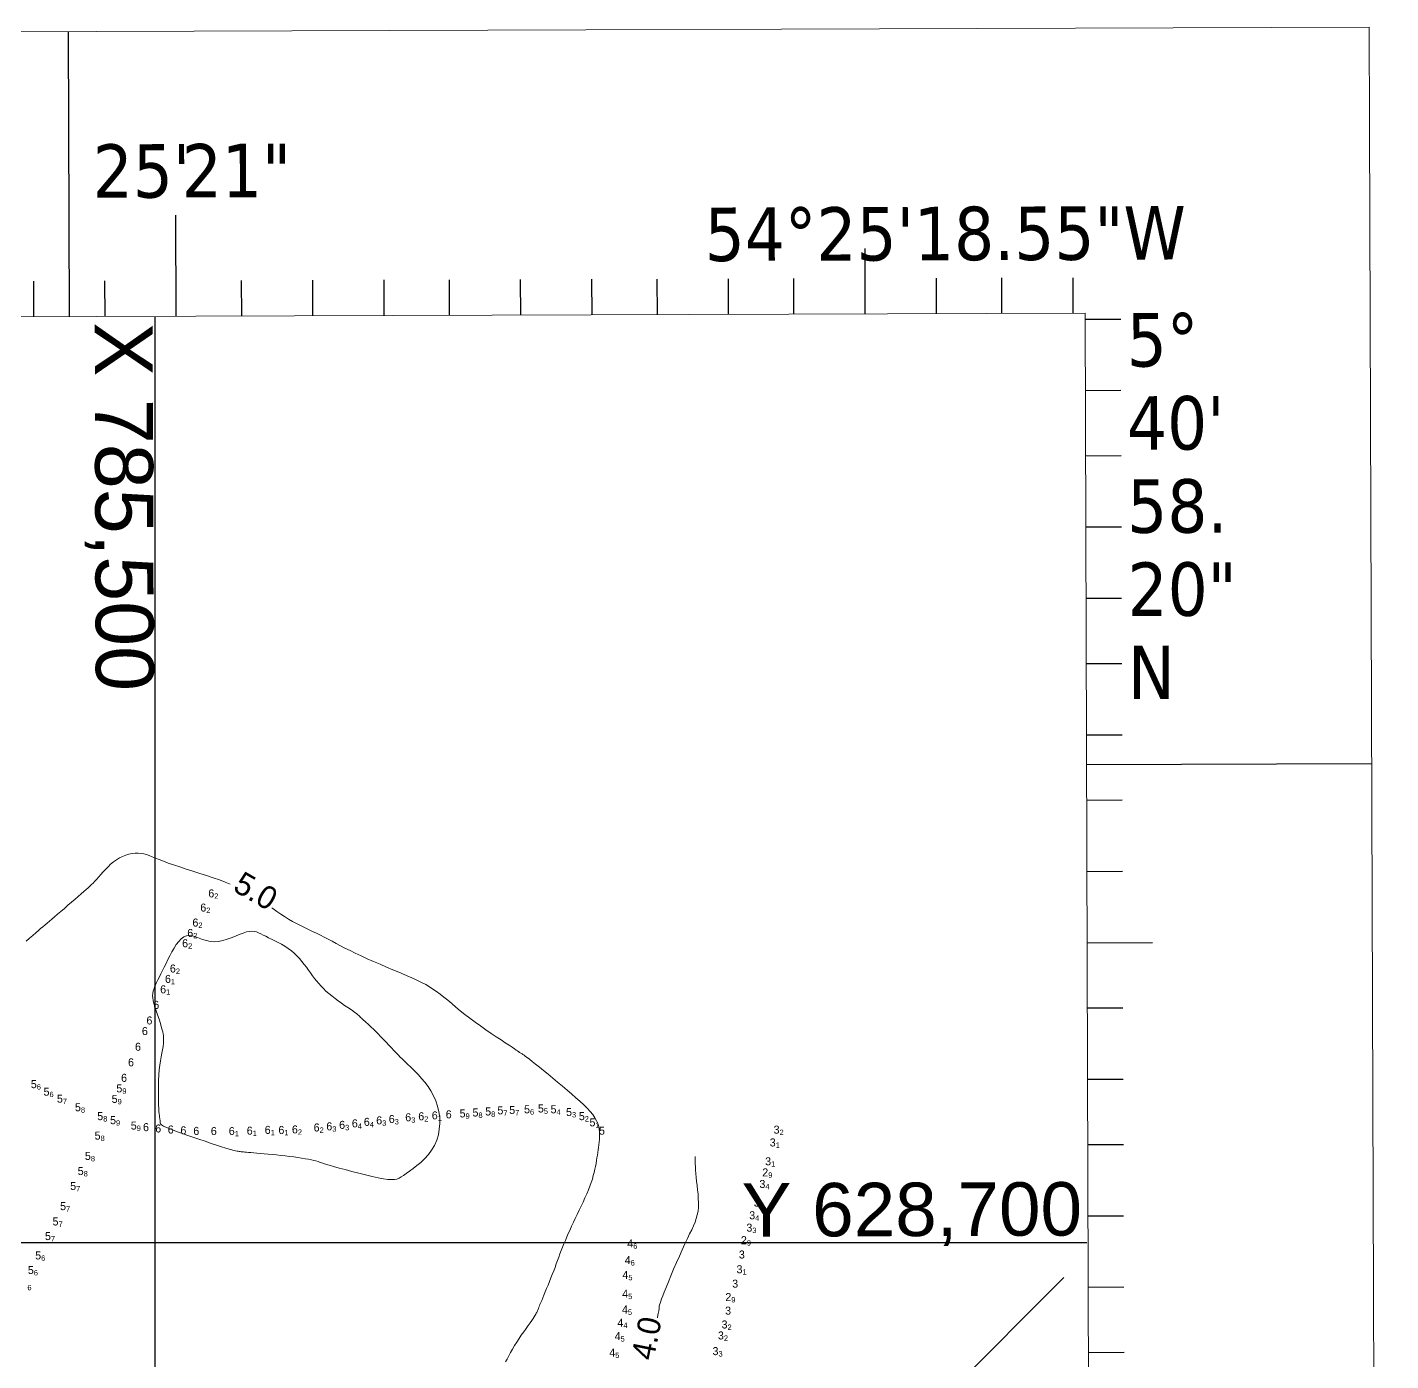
# Model space of a CAD drawing. Header units: millimetres. Extents: x 784883 to 785608, y 628235 to 628806.
# Drawn here: x 785488.8 to 785608, y 628689.7 to 628806.3 of the extents above; entities that cross this region are included whole.
import ezdxf
from ezdxf.enums import TextEntityAlignment as Align

# ---------------------------------------------------------------- set-up
doc = ezdxf.new("R2010")
doc.units = ezdxf.units.MM
for name, color, linetype in [('4_00', 5, 'Continuous'), ('5_00', 252, 'Continuous'), ('6_00', 255, 'Continuous'), ('Borders', 7, 'Continuous'), ('Lat_Lon_Grid', 7, 'Continuous'), ('Projection_Grid', 7, 'Continuous'), ('Topo_Ricanau_2023_dg2', 7, 'Continuous')]:
    doc.layers.add(name, color=color, linetype=linetype)
doc.layers.add('Soundings', color=7, linetype='Continuous', true_color=0x000000)

msp = doc.modelspace()

# ---------------------------------------------------------------- linework, layer by layer
at = {"layer": '4_00', "color": 5, "linetype": 'Continuous', "lineweight": 0, "true_color": 0x1b0fee, "flags": 128}
msp.add_lwpolyline([(785547.22, 628707.54), (785547.22, 628707.53), (785547.22, 628707.33), (785547.22, 628707.12), (785547.23, 628706.88), (785547.24, 628706.62), (785547.26, 628706.34), (785547.28, 628706.03), (785547.31, 628705.7), (785547.35, 628705.36), (785547.39, 628704.99), (785547.43, 628704.61), (785547.47, 628704.23), (785547.49, 628703.85), (785547.5, 628703.47), (785547.5, 628703.1), (785547.47, 628702.75), (785547.41, 628702.42), (785547.32, 628702.11), (785547.21, 628701.79), (785547.08, 628701.47), (785546.92, 628701.13), (785546.74, 628700.76), (785546.54, 628700.35), (785546.32, 628699.89), (785546.08, 628699.38), (785545.84, 628698.82), (785545.59, 628698.25), (785545.34, 628697.67), (785545.1, 628697.1), (785544.88, 628696.57), (785544.69, 628696.08), (785544.52, 628695.67), (785544.39, 628695.34), (785544.29, 628695.08), (785544.21, 628694.88), (785544.16, 628694.71), (785544.11, 628694.55), (785544.08, 628694.4), (785544.06, 628694.24), (785544.03, 628694.04), (785543.99, 628693.79), (785543.94, 628693.49), (785543.94, 628693.42)], dxfattribs=at)
at = {"layer": '5_00', "color": 252, "linetype": 'Continuous', "lineweight": 0, "true_color": 0x8e919d, "flags": 128}
for points in [[(785488.71, 628726.37), (785489.02, 628726.63), (785489.3, 628726.87), (785489.56, 628727.09), (785489.79, 628727.29), (785489.99, 628727.46), (785490.19, 628727.62), (785490.37, 628727.78), (785490.56, 628727.94), (785490.75, 628728.1), (785490.97, 628728.29), (785491.2, 628728.49), (785491.47, 628728.72), (785491.76, 628728.97), (785492.07, 628729.23), (785492.38, 628729.5), (785492.69, 628729.77), (785493, 628730.03), (785493.28, 628730.28), (785493.54, 628730.5), (785493.77, 628730.7), (785493.96, 628730.87), (785494.14, 628731.02), (785494.29, 628731.17), (785494.44, 628731.31), (785494.58, 628731.45), (785494.73, 628731.61), (785494.89, 628731.78), (785495.06, 628731.97), (785495.24, 628732.19), (785495.44, 628732.41), (785495.65, 628732.64), (785495.88, 628732.87), (785496.11, 628733.09), (785496.36, 628733.29), (785496.62, 628733.48), (785496.88, 628733.64), (785497.16, 628733.77), (785497.43, 628733.88), (785497.71, 628733.96), (785497.98, 628734.02), (785498.25, 628734.05), (785498.51, 628734.06), (785498.77, 628734.04), (785499.01, 628734), (785499.24, 628733.94), (785499.49, 628733.85), (785499.75, 628733.75), (785500.04, 628733.63), (785500.36, 628733.5), (785500.72, 628733.35), (785501.14, 628733.19), (785501.62, 628733.03), (785502.15, 628732.85), (785502.72, 628732.67), (785503.31, 628732.48), (785503.91, 628732.29), (785504.5, 628732.1), (785505.08, 628731.91), (785505.62, 628731.72), (785506.13, 628731.53), (785506.55, 628731.36)], [(785510.19, 628729.27), (785510.28, 628729.21), (785510.63, 628728.97), (785510.98, 628728.73), (785511.32, 628728.51), (785511.67, 628728.29), (785512.02, 628728.09), (785512.37, 628727.9), (785512.72, 628727.72), (785513.07, 628727.55), (785513.42, 628727.39), (785513.76, 628727.22), (785514.11, 628727.06), (785514.45, 628726.89), (785514.78, 628726.72), (785515.12, 628726.54), (785515.47, 628726.35), (785515.82, 628726.16), (785516.2, 628725.96), (785516.6, 628725.75), (785517.04, 628725.54), (785517.5, 628725.31), (785518.01, 628725.07), (785518.55, 628724.83), (785519.1, 628724.59), (785519.67, 628724.34), (785520.23, 628724.1), (785520.78, 628723.87), (785521.3, 628723.65), (785521.79, 628723.44), (785522.23, 628723.25), (785522.64, 628723.07), (785523.01, 628722.9), (785523.35, 628722.73), (785523.68, 628722.56), (785523.99, 628722.38), (785524.29, 628722.18), (785524.6, 628721.97), (785524.92, 628721.73), (785525.24, 628721.47), (785525.58, 628721.2), (785525.93, 628720.91), (785526.29, 628720.6), (785526.68, 628720.28), (785527.09, 628719.95), (785527.52, 628719.62), (785527.98, 628719.28), (785528.44, 628718.95), (785528.92, 628718.62), (785529.38, 628718.3), (785529.83, 628718), (785530.25, 628717.73), (785530.62, 628717.48), (785530.95, 628717.27), (785531.21, 628717.09), (785531.42, 628716.95), (785531.58, 628716.84), (785531.7, 628716.76), (785531.8, 628716.69), (785531.87, 628716.64), (785531.92, 628716.6), (785531.97, 628716.57), (785532.03, 628716.53), (785532.09, 628716.5), (785532.16, 628716.45), (785532.26, 628716.38), (785532.38, 628716.29), (785532.54, 628716.18), (785532.73, 628716.03), (785532.98, 628715.84), (785533.27, 628715.61), (785533.6, 628715.35), (785533.97, 628715.05), (785534.36, 628714.73), (785534.77, 628714.39), (785535.19, 628714.04), (785535.61, 628713.69), (785536.03, 628713.34), (785536.42, 628713), (785536.8, 628712.67), (785537.15, 628712.36), (785537.48, 628712.05), (785537.78, 628711.75), (785538.04, 628711.47), (785538.27, 628711.19), (785538.46, 628710.92), (785538.6, 628710.66), (785538.71, 628710.41), (785538.79, 628710.16), (785538.84, 628709.92), (785538.86, 628709.69), (785538.87, 628709.46), (785538.86, 628709.23), (785538.85, 628709.01), (785538.83, 628708.78), (785538.8, 628708.56), (785538.77, 628708.33), (785538.74, 628708.11), (785538.71, 628707.88), (785538.67, 628707.65), (785538.63, 628707.41), (785538.59, 628707.17), (785538.55, 628706.93), (785538.5, 628706.67), (785538.44, 628706.41), (785538.38, 628706.14), (785538.31, 628705.86), (785538.23, 628705.56), (785538.13, 628705.26), (785538.02, 628704.94), (785537.89, 628704.61), (785537.74, 628704.26), (785537.58, 628703.91), (785537.42, 628703.55), (785537.25, 628703.19), (785537.07, 628702.83), (785536.9, 628702.47), (785536.74, 628702.12), (785536.58, 628701.78), (785536.42, 628701.45), (785536.28, 628701.12), (785536.13, 628700.81), (785536, 628700.5), (785535.87, 628700.19), (785535.75, 628699.89), (785535.63, 628699.6), (785535.51, 628699.3), (785535.4, 628699.01), (785535.29, 628698.72), (785535.19, 628698.43), (785535.08, 628698.13), (785534.97, 628697.83), (785534.85, 628697.53), (785534.73, 628697.22), (785534.61, 628696.91), (785534.48, 628696.59), (785534.36, 628696.28), (785534.23, 628695.98), (785534.11, 628695.69), (785533.99, 628695.41), (785533.89, 628695.16), (785533.8, 628694.94), (785533.72, 628694.75), (785533.65, 628694.59), (785533.6, 628694.46), (785533.55, 628694.34), (785533.51, 628694.25), (785533.48, 628694.17), (785533.45, 628694.09), (785533.43, 628694.03), (785533.4, 628693.96), (785533.37, 628693.9), (785533.33, 628693.82), (785533.29, 628693.74), (785533.22, 628693.64), (785533.15, 628693.52), (785533.05, 628693.37), (785532.93, 628693.2), (785532.78, 628692.99), (785532.61, 628692.75), (785532.43, 628692.49), (785532.23, 628692.21), (785532.02, 628691.91), (785531.82, 628691.61), (785531.62, 628691.3), (785531.43, 628690.99), (785531.25, 628690.68), (785531.08, 628690.38), (785530.92, 628690.09), (785530.78, 628689.82), (785530.63, 628689.56)]]:
    msp.add_lwpolyline(points, dxfattribs=at)
at = {"layer": '6_00', "color": 18, "linetype": 'Continuous', "lineweight": 0, "true_color": 0x000000, "flags": 128}
msp.add_lwpolyline([(785507.27, 628707.99), (785507.16, 628708.01), (785507.04, 628708.03), (785506.89, 628708.06), (785506.7, 628708.11), (785506.46, 628708.18), (785506.17, 628708.27), (785505.81, 628708.38), (785505.38, 628708.52), (785504.89, 628708.68), (785504.37, 628708.86), (785503.83, 628709.04), (785503.3, 628709.23), (785502.78, 628709.41), (785502.3, 628709.58), (785501.88, 628709.73), (785501.53, 628709.86), (785501.24, 628709.97), (785501.02, 628710.06), (785500.85, 628710.13), (785500.72, 628710.19), (785500.63, 628710.24), (785500.56, 628710.29), (785500.52, 628710.33), (785500.49, 628710.36), (785500.47, 628710.4), (785500.45, 628710.44), (785500.45, 628710.49), (785500.44, 628710.53), (785500.44, 628710.58), (785500.44, 628710.64), (785500.43, 628710.7), (785500.42, 628710.78), (785500.41, 628710.86), (785500.39, 628710.97), (785500.37, 628711.1), (785500.35, 628711.27), (785500.33, 628711.48), (785500.32, 628711.74), (785500.3, 628712.04), (785500.29, 628712.41), (785500.28, 628712.81), (785500.28, 628713.26), (785500.28, 628713.72), (785500.29, 628714.19), (785500.32, 628714.66), (785500.35, 628715.11), (785500.4, 628715.53), (785500.46, 628715.9), (785500.52, 628716.25), (785500.59, 628716.56), (785500.65, 628716.86), (785500.7, 628717.16), (785500.74, 628717.45), (785500.74, 628717.76), (785500.72, 628718.08), (785500.66, 628718.43), (785500.57, 628718.79), (785500.46, 628719.17), (785500.34, 628719.55), (785500.21, 628719.92), (785500.09, 628720.28), (785499.98, 628720.61), (785499.89, 628720.91), (785499.82, 628721.17), (785499.79, 628721.4), (785499.78, 628721.61), (785499.79, 628721.8), (785499.83, 628721.98), (785499.88, 628722.15), (785499.95, 628722.33), (785500.04, 628722.53), (785500.13, 628722.75), (785500.24, 628722.98), (785500.37, 628723.24), (785500.5, 628723.51), (785500.64, 628723.8), (785500.79, 628724.1), (785500.95, 628724.42), (785501.12, 628724.75), (785501.29, 628725.09), (785501.47, 628725.43), (785501.66, 628725.76), (785501.85, 628726.06), (785502.06, 628726.33), (785502.28, 628726.56), (785502.51, 628726.73), (785502.75, 628726.83), (785503, 628726.86), (785503.27, 628726.82), (785503.55, 628726.74), (785503.84, 628726.64), (785504.15, 628726.52), (785504.48, 628726.42), (785504.81, 628726.34), (785505.17, 628726.31), (785505.53, 628726.33), (785505.91, 628726.41), (785506.29, 628726.53), (785506.66, 628726.66), (785507.02, 628726.81), (785507.36, 628726.95), (785507.69, 628727.07), (785507.98, 628727.17), (785508.23, 628727.22), (785508.46, 628727.24), (785508.67, 628727.22), (785508.86, 628727.17), (785509.05, 628727.1), (785509.24, 628727.01), (785509.45, 628726.9), (785509.67, 628726.79), (785509.91, 628726.66), (785510.18, 628726.53), (785510.46, 628726.4), (785510.76, 628726.25), (785511.05, 628726.09), (785511.34, 628725.92), (785511.63, 628725.73), (785511.91, 628725.53), (785512.16, 628725.31), (785512.4, 628725.08), (785512.62, 628724.84), (785512.84, 628724.59), (785513.04, 628724.33), (785513.23, 628724.08), (785513.41, 628723.82), (785513.59, 628723.58), (785513.77, 628723.34), (785513.94, 628723.1), (785514.12, 628722.88), (785514.31, 628722.66), (785514.51, 628722.44), (785514.72, 628722.22), (785514.94, 628722), (785515.18, 628721.79), (785515.45, 628721.57), (785515.73, 628721.36), (785516.01, 628721.15), (785516.3, 628720.94), (785516.57, 628720.75), (785516.84, 628720.57), (785517.07, 628720.41), (785517.28, 628720.26), (785517.46, 628720.13), (785517.6, 628720.03), (785517.71, 628719.93), (785517.81, 628719.85), (785517.9, 628719.77), (785517.97, 628719.69), (785518.05, 628719.62), (785518.13, 628719.54), (785518.23, 628719.46), (785518.33, 628719.36), (785518.45, 628719.26), (785518.59, 628719.14), (785518.74, 628719), (785518.9, 628718.85), (785519.08, 628718.68), (785519.28, 628718.48), (785519.49, 628718.26), (785519.72, 628718.03), (785519.95, 628717.78), (785520.19, 628717.53), (785520.43, 628717.28), (785520.66, 628717.04), (785520.88, 628716.81), (785521.08, 628716.59), (785521.26, 628716.41), (785521.43, 628716.23), (785521.59, 628716.07), (785521.76, 628715.92), (785521.92, 628715.76), (785522.1, 628715.59), (785522.29, 628715.4), (785522.51, 628715.19), (785522.76, 628714.94), (785523.02, 628714.67), (785523.3, 628714.36), (785523.58, 628714.03), (785523.86, 628713.66), (785524.12, 628713.27), (785524.35, 628712.85), (785524.55, 628712.4), (785524.7, 628711.93), (785524.81, 628711.44), (785524.88, 628710.93), (785524.89, 628710.42), (785524.85, 628709.92), (785524.77, 628709.43), (785524.62, 628708.95), (785524.43, 628708.5), (785524.18, 628708.08), (785523.89, 628707.7), (785523.56, 628707.34), (785523.22, 628707.02), (785522.88, 628706.73), (785522.55, 628706.47), (785522.23, 628706.24), (785521.96, 628706.05), (785521.72, 628705.88), (785521.52, 628705.74), (785521.33, 628705.64), (785521.14, 628705.56), (785520.92, 628705.52), (785520.67, 628705.51), (785520.36, 628705.53), (785519.98, 628705.58), (785519.51, 628705.67), (785518.98, 628705.78), (785518.4, 628705.92), (785517.8, 628706.06), (785517.2, 628706.22), (785516.62, 628706.38), (785516.08, 628706.52), (785515.61, 628706.66), (785515.22, 628706.77), (785514.91, 628706.87), (785514.65, 628706.95), (785514.44, 628707.02), (785514.25, 628707.08), (785514.06, 628707.14), (785513.87, 628707.19), (785513.66, 628707.24), (785513.41, 628707.29), (785513.13, 628707.34), (785512.81, 628707.39), (785512.48, 628707.44), (785512.12, 628707.49), (785511.75, 628707.54), (785511.37, 628707.59), (785510.99, 628707.63), (785510.61, 628707.67), (785510.24, 628707.71), (785509.87, 628707.74), (785509.53, 628707.77), (785509.2, 628707.8), (785508.89, 628707.82), (785508.62, 628707.85), (785508.38, 628707.87), (785508.17, 628707.89), (785508, 628707.9), (785507.85, 628707.92), (785507.73, 628707.93), (785507.62, 628707.94), (785507.53, 628707.95), (785507.44, 628707.96), (785507.35, 628707.98), (785507.27, 628707.99)], dxfattribs=at)
at = {"layer": 'Borders', "color": 18, "linetype": 'Continuous', "lineweight": 20, "true_color": 0x000000}
for p, q in [((785606.16, 628806.29), (784883.26, 628803.89)), ((785608.04, 628237.12), (785606.16, 628806.29)), ((785581.31, 628781.28), (784908.27, 628779.05)), ((785583.03, 628261.96), (785581.31, 628781.28))]:
    msp.add_line(p, q, dxfattribs=at)
at = {"layer": 'Lat_Lon_Grid', "color": 18, "linetype": 'Continuous', "true_color": 0x000000}
for p, q in [((785492.51, 628780.99), (785492.42, 628805.91)), ((785501.85, 628781.02), (785501.82, 628789.85)), ((785562.1, 628781.22), (785562.08, 628786.93)), ((785489.39, 628780.98), (785489.38, 628784.09)), ((785495.62, 628781), (785495.61, 628784.11)), ((785507.57, 628781.04), (785507.56, 628784.15)), ((785513.8, 628781.06), (785513.79, 628784.17)), ((785520.03, 628781.08), (785520.02, 628784.19)), ((785525.74, 628781.1), (785525.73, 628784.21)), ((785531.97, 628781.12), (785531.96, 628784.23)), ((785538.21, 628781.14), (785538.2, 628784.25)), ((785543.92, 628781.16), (785543.91, 628784.27)), ((785550.15, 628781.18), (785550.14, 628784.29)), ((785555.86, 628781.2), (785555.85, 628784.31)), ((785568.33, 628781.24), (785568.32, 628784.35)), ((785574.04, 628781.26), (785574.03, 628784.37)), ((785580.27, 628781.28), (785580.26, 628784.39)), ((785581.31, 628780.76), (785584.43, 628780.77)), ((785581.33, 628774.53), (785584.45, 628774.54)), ((785581.35, 628768.82), (785584.47, 628768.83)), ((785581.37, 628762.59), (785584.49, 628762.6)), ((785581.39, 628756.35), (785584.51, 628756.36)), ((785581.41, 628750.64), (785584.53, 628750.65)), ((785581.43, 628744.41), (785584.55, 628744.42)), ((785581.44, 628741.81), (785606.37, 628741.9)), ((785581.45, 628738.7), (785584.57, 628738.71)), ((785581.47, 628732.46), (785584.59, 628732.48)), ((785581.49, 628726.23), (785587.21, 628726.25)), ((785581.51, 628720.52), (785584.63, 628720.53)), ((785581.53, 628714.29), (785584.65, 628714.3)), ((785581.55, 628708.58), (785584.67, 628708.59)), ((785581.57, 628702.34), (785584.69, 628702.35)), ((785581.59, 628696.11), (785584.71, 628696.12)), ((785581.61, 628690.4), (785584.73, 628690.41))]:
    msp.add_line(p, q, dxfattribs=at)
at = {"layer": 'Projection_Grid', "color": 18, "linetype": 'Continuous', "true_color": 0x000000}
for p, q in [((785500, 628261.77), (785500, 628780.93)), ((784908.63, 628700), (785581.48, 628700))]:
    msp.add_line(p, q, dxfattribs=at)
at = {"layer": 'Topo_Ricanau_2023_dg2', "color": 18, "linetype": 'Continuous', "lineweight": 20, "true_color": 0x000000}
msp.add_line((785579.47, 628696.95), (785561.89, 628679.37), dxfattribs=at)

# ---------------------------------------------------------------- texts
at = {"layer": '4_00', "color": 5, "true_color": 0x1b0fee}
msp.add_text('4.0', height=2, rotation=78.746, dxfattribs=at).set_placement((785543.58, 628689.62))
at = {"layer": '5_00', "color": 252, "true_color": 0x8e919d}
msp.add_text('5.0', height=2, rotation=330.157, dxfattribs=at).set_placement((785506.7, 628730.82))
at = {"layer": 'Lat_Lon_Grid', "color": 18, "true_color": 0x000000, "char_height": 4.6739, "attachment_point": 1, "rotation": 0.19}
for s, insert, width in [("{\\fTahoma|b0|i0|c1|p0;25'}", (785494.53, 628796.05), 243.0437), ('{\\fTahoma|b0|i0|c1|p0;21"}', (785502.32, 628796.08), 243.0437), ('{\\fTahoma|b0|i0|c1|p0;54°25\'18.55"W}', (785548.04, 628790.52), 336.5221), ('{\\fTahoma|b0|i0|c1|p0;5°}', (785584.95, 628781.29), 233.6959), ("{\\fTahoma|b0|i0|c1|p0;40'}", (785584.97, 628774.02), 243.0437), ('{\\fTahoma|b0|i0|c1|p0;58.}', (785584.99, 628766.75), 243.0437), ('{\\fTahoma|b0|i0|c1|p0;20"}', (785585.02, 628759.48), 243.0437), ('{\\fTahoma|b0|i0|c1|p0;N}', (785585.04, 628752.21), 224.348)]:
    msp.add_mtext(s, dxfattribs=dict(at, insert=insert, width=width))
at = {"layer": 'Projection_Grid', "color": 18, "true_color": 0x000000}
for s, insert, char_height, width, attachment_point, rotation in [('{\\fMicrosoft Sans Serif|b0|i0|c1|p0;X\\~785,500}', (785499.78, 628780.49), 5.0634, 475.9606, 1, 270.19), ('{\\fMicrosoft Sans Serif|b0|i0|c1|p0;Y\\~628,700}', (785581.06, 628699.75), 4.6739, 439.3482, 9, 0.19)]:
    msp.add_mtext(s, dxfattribs=dict(at, insert=insert, char_height=char_height, width=width, attachment_point=attachment_point, rotation=rotation))
at = {"layer": 'Soundings', "color": 18, "true_color": 0x000000}
for s, p in [('6', (785505.17, 628730.54, 6.19)), ('6', (785504.47, 628729.3, 6.18)), ('6', (785503.78, 628727.99, 6.17)), ('6', (785503.33, 628727.08, 6.18)), ('6', (785502.88, 628726.18, 6.16)), ('6', (785501.81, 628723.97, 6.15)), ('6', (785501.38, 628723.06, 6.09)), ('6', (785500.96, 628722.15, 6.07)), ('6', (785500.36, 628720.79, 6.04)), ('6', (785499.76, 628719.43, 6.02)), ('6', (785499.36, 628718.5, 6.01)), ('6', (785498.76, 628717.13, 5.98)), ('6', (785498.15, 628715.77, 5.95)), ('6', (785497.54, 628714.41, 5.95)), ('5', (785489.65, 628713.86, 5.56)), ('5', (785490.76, 628713.2, 5.58)), ('5', (785497.13, 628713.49, 5.93)), ('5', (785491.93, 628712.59, 5.66)), ('5', (785496.72, 628712.57, 5.91)), ('5', (785493.51, 628711.84, 5.76)), ('5', (785495.46, 628711.06, 5.82)), ('6', (785520.95, 628710.81, 6.28)), ('6', (785522.39, 628710.96, 6.28)), ('6', (785523.53, 628711.05, 6.2)), ('6', (785524.71, 628711.13, 6.1)), ('6', (785525.93, 628711.22, 6.01)), ('5', (785527.14, 628711.3, 5.9)), ('5', (785528.27, 628711.38, 5.82)), ('5', (785529.38, 628711.47, 5.76)), ('5', (785530.45, 628711.57, 5.72)), ('5', (785531.48, 628711.6, 5.66)), ('5', (785532.78, 628711.66, 5.59)), ('5', (785533.99, 628711.73, 5.51)), ('5', (785496.58, 628710.71, 5.87)), ('5', (785498.39, 628710.24, 5.93)), ('6', (785499.46, 628710.1, 6.02)), ('6', (785500.53, 628709.98, 6.04)), ('6', (785501.62, 628709.89, 5.99)), ('6', (785502.73, 628709.82, 5.99)), ('6', (785503.86, 628709.77, 6)), ('6', (785505.39, 628709.76, 6.04)), ('6', (785506.96, 628709.76, 6.1)), ('6', (785508.53, 628709.79, 6.05)), ('6', (785510.1, 628709.86, 6.07)), ('6', (785511.3, 628709.85, 6.14)), ('6', (785512.48, 628709.9, 6.15)), ('6', (785514.38, 628710.07, 6.2)), ('6', (785515.49, 628710.17, 6.25)), ('6', (785516.61, 628710.3, 6.28)), ('6', (785517.72, 628710.43, 6.38)), ('6', (785518.77, 628710.56, 6.37)), ('6', (785519.85, 628710.69, 6.3)), ('5', (785495.23, 628709.36, 5.84)), ('5', (785494.38, 628707.58, 5.84)), ('5', (785493.75, 628706.26, 5.77)), ('5', (785493.09, 628704.95, 5.73)), ('5', (785492.21, 628703.19, 5.72)), ('5', (785491.55, 628701.85, 5.69)), ('5', (785490.89, 628700.57, 5.66)), ('5', (785490.03, 628698.88, 5.62)), ('5', (785489.39, 628697.6, 5.61))]:
    msp.add_text(s, height=0.7, dxfattribs=at).set_placement(p, align=Align.MIDDLE_RIGHT)
for s, p in [('2', (785505.17, 628730.54, 6.19)), ('2', (785504.47, 628729.3, 6.18)), ('2', (785503.78, 628727.99, 6.17)), ('2', (785503.33, 628727.08, 6.18)), ('2', (785502.88, 628726.18, 6.16)), ('2', (785501.81, 628723.97, 6.15)), ('1', (785500.96, 628722.15, 6.07)), ('1', (785501.38, 628723.06, 6.09)), ('6', (785489.65, 628713.86, 5.56)), ('6', (785490.76, 628713.2, 5.58)), ('7', (785491.93, 628712.59, 5.66)), ('9', (785496.72, 628712.57, 5.91)), ('9', (785497.13, 628713.49, 5.93)), ('8', (785493.51, 628711.84, 5.76)), ('9', (785527.14, 628711.3, 5.9)), ('8', (785528.27, 628711.38, 5.82)), ('8', (785529.38, 628711.47, 5.76)), ('7', (785530.45, 628711.57, 5.72)), ('7', (785531.48, 628711.6, 5.66)), ('6', (785532.78, 628711.66, 5.59)), ('5', (785533.99, 628711.73, 5.51)), ('8', (785495.46, 628711.06, 5.82)), ('9', (785496.58, 628710.71, 5.87)), ('9', (785498.39, 628710.24, 5.93)), ('2', (785514.38, 628710.07, 6.2)), ('3', (785515.49, 628710.17, 6.25)), ('3', (785516.61, 628710.3, 6.28)), ('4', (785517.72, 628710.43, 6.38)), ('4', (785518.77, 628710.56, 6.37)), ('3', (785519.85, 628710.69, 6.3)), ('3', (785520.95, 628710.81, 6.28)), ('3', (785522.39, 628710.96, 6.28)), ('2', (785523.53, 628711.05, 6.2)), ('1', (785524.71, 628711.13, 6.1)), ('8', (785495.23, 628709.36, 5.84)), ('1', (785506.96, 628709.76, 6.1)), ('1', (785508.53, 628709.79, 6.05)), ('1', (785510.1, 628709.86, 6.07)), ('1', (785511.3, 628709.85, 6.14)), ('2', (785512.48, 628709.9, 6.15)), ('8', (785494.38, 628707.58, 5.84)), ('8', (785493.75, 628706.26, 5.77)), ('7', (785493.09, 628704.95, 5.73)), ('7', (785492.21, 628703.19, 5.72)), ('7', (785491.55, 628701.85, 5.69)), ('7', (785490.89, 628700.57, 5.66)), ('6', (785490.03, 628698.88, 5.62)), ('6', (785489.39, 628697.6, 5.61)), ('6', (785488.83, 628696.3, 5.6))]:
    msp.add_text(s, height=0.472, dxfattribs=at).set_placement(p, align=Align.TOP_LEFT)
at = {"layer": 'Soundings', "color": 252, "true_color": 0x8e919d}
for p in [(785535.1, 628711.66, 5.37), (785536.45, 628711.42, 5.25), (785537.57, 628711.06, 5.19), (785538.5, 628710.52, 5.1), (785539.33, 628709.79, 5.02)]:
    msp.add_text('5', height=0.7, dxfattribs=at).set_placement(p, align=Align.MIDDLE_RIGHT)
for s, p in [('4', (785535.1, 628711.66, 5.37)), ('3', (785536.45, 628711.42, 5.25)), ('2', (785537.57, 628711.06, 5.19)), ('1', (785538.5, 628710.52, 5.1))]:
    msp.add_text(s, height=0.472, dxfattribs=at).set_placement(p, align=Align.TOP_LEFT)
at = {"layer": 'Soundings', "color": 92, "true_color": 0x00c000}
for s, p in [('3', (785554.6, 628709.88, 3.23)), ('3', (785554.26, 628708.76, 3.06)), ('2', (785553.61, 628706.14, 2.88)), ('3', (785553.86, 628707.11, 3.14)), ('3', (785553.36, 628705.13, 3.36)), ('3', (785552.87, 628703.5, 3.48)), ('3', (785552.22, 628701.31, 3.25)), ('3', (785552.47, 628702.39, 3.39)), ('2', (785551.74, 628700.21, 2.93)), ('3', (785551.56, 628698.96, 2.97)), ('3', (785551.36, 628697.67, 3.07)), ('3', (785550.98, 628696.41, 2.95)), ('2', (785550.38, 628695.24, 2.89)), ('3', (785550.36, 628694.05, 3.04)), ('3', (785549.73, 628691.88, 3.24)), ('3', (785550.05, 628692.84, 3.19)), ('3', (785549.26, 628690.51, 3.3))]:
    msp.add_text(s, height=0.7, dxfattribs=at).set_placement(p, align=Align.MIDDLE_RIGHT)
for s, p in [('2', (785554.6, 628709.88, 3.23)), ('1', (785554.26, 628708.76, 3.06)), ('1', (785553.86, 628707.11, 3.14)), ('9', (785553.61, 628706.14, 2.88)), ('4', (785553.36, 628705.13, 3.36)), ('5', (785552.87, 628703.5, 3.48)), ('4', (785552.47, 628702.39, 3.39)), ('3', (785552.22, 628701.31, 3.25)), ('9', (785551.74, 628700.21, 2.93)), ('1', (785551.36, 628697.67, 3.07)), ('9', (785550.38, 628695.24, 2.89)), ('2', (785550.05, 628692.84, 3.19)), ('2', (785549.73, 628691.88, 3.24)), ('3', (785549.26, 628690.51, 3.3))]:
    msp.add_text(s, height=0.472, dxfattribs=at).set_placement(p, align=Align.TOP_LEFT)
at = {"layer": 'Soundings', "color": 214, "true_color": 0x8c1b96}
for p in [(785541.8, 628699.93, 4.58), (785541.58, 628698.47, 4.57), (785541.38, 628697.18, 4.53), (785541.36, 628695.53, 4.5), (785540.7, 628691.82, 4.51)]:
    msp.add_text('4', height=0.7, dxfattribs=at).set_placement(p, align=Align.MIDDLE_RIGHT)
for s, p in [('6', (785541.8, 628699.93, 4.58)), ('6', (785541.58, 628698.47, 4.57)), ('5', (785541.38, 628697.18, 4.53)), ('5', (785541.36, 628695.53, 4.5)), ('5', (785540.7, 628691.82, 4.51))]:
    msp.add_text(s, height=0.472, dxfattribs=at).set_placement(p, align=Align.TOP_LEFT)
at = {"layer": 'Soundings', "color": 5, "true_color": 0x1b0fee}
for p in [(785541.34, 628694.15, 4.48), (785540.94, 628692.99, 4.43), (785540.23, 628690.38, 4.47)]:
    msp.add_text('4', height=0.7, dxfattribs=at).set_placement(p, align=Align.MIDDLE_RIGHT)
for s, p in [('5', (785541.34, 628694.15, 4.48)), ('4', (785540.94, 628692.99, 4.43)), ('5', (785540.23, 628690.38, 4.47))]:
    msp.add_text(s, height=0.472, dxfattribs=at).set_placement(p, align=Align.TOP_LEFT)

doc.saveas('drawing.dxf')
